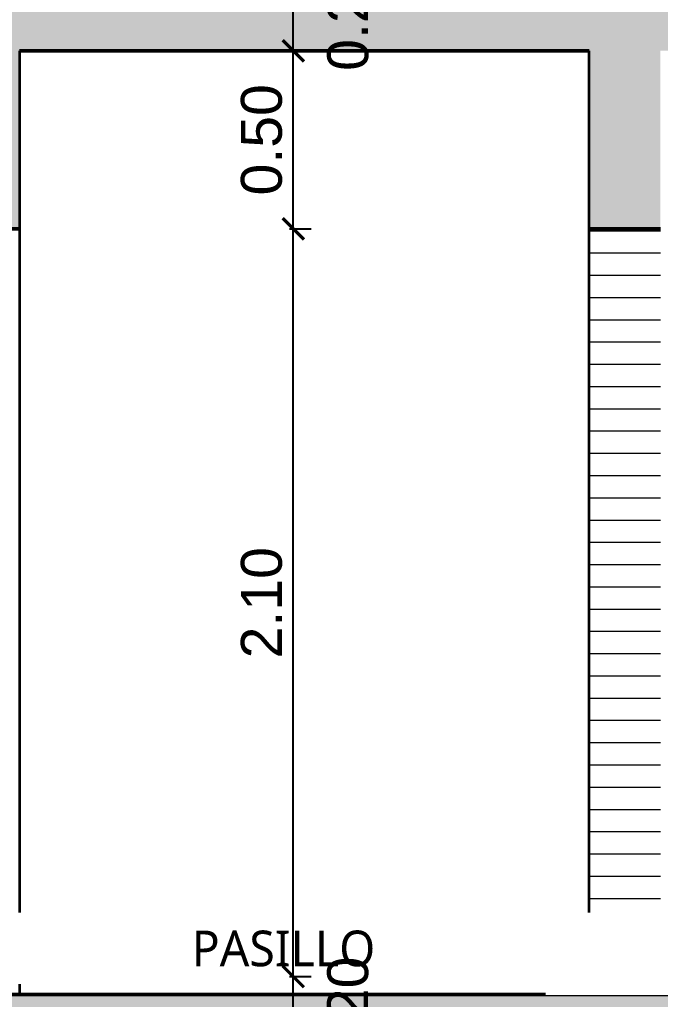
# Model space of a CAD drawing. Header units: feet. Extents: x -417 to 46, y -646 to -218.
# Drawn here: x -89.482 to -87.682, y -606.919 to -604.167 of the extents above; entities that cross this region are included whole.
import ezdxf

# ---------------------------------------------------------------- set-up
doc = ezdxf.new("R2010")
doc.units = ezdxf.units.FT
doc.header["$MEASUREMENT"] = 0
for name, color, linetype, lineweight in [('A-WALL', 4, 'Continuous', 25), ('DIM-COTAS', 1, 'Continuous', 5), ('MB', 2, 'Continuous', 20), ('muros', 4, 'Continuous', 50), ('Piso', 8, 'Continuous', 9), ('TXT', 2, 'Continuous', 9)]:
    doc.layers.add(name, color=color, linetype=linetype, lineweight=lineweight)
doc.layers.add('DIM', color=10, linetype='Continuous')
doc.styles.add('ads', font='trebuc.ttf', dxfattribs={"height": 0.14})
doc.styles.get("Standard").update_dxf_attribs({"font": 'arial.ttf', "height": 0.115})
doc.dimstyles.new('KEILY', dxfattribs={"dimtxt": 0.115, "dimasz": 0.06, "dimexe": 0.05, "dimexo": 0.2, "dimgap": 0.03, "dimtad": 1, "dimzin": 1, "dimdsep": 46, "dimtxsty": 'Standard', "dimblk": 'ARCHTICK', "dimcen": 2.5, "dimdle": 0.03, "dimclrd": 256, "dimclre": 256, "dimclrt": 7, "dimadec": 0, "dimazin": 0, "dimtfac": 1, "dimtmove": 2, "dimatfit": 3, "dimfxl": 0.2, "dimfxlon": 1, "dimtolj": 1, "dimtzin": 1, "dimarcsym": 0})

# ---------------------------------------------------------------- blocks, each defined once
blk = doc.blocks.new('_ArchTick')
at = {"layer": 'DIM-COTAS', "color": 0, "const_width": 0.15}
blk.add_lwpolyline([(-0.5, -0.5), (0.5, 0.5)], dxfattribs=at)
blk = doc.blocks.new('*D2922')
at = {"layer": 'Defpoints', "color": 0, "transparency": 16777216}
for p in [(-88.7149, -606.8551), (-88.7132, -606.8551), (-88.7089, -607.0551)]:
    blk.add_point(p, dxfattribs=at)
at = {"layer": 'DIM', "lineweight": -2, "transparency": 16777216}
for p, q in [((-88.7132, -607.0851), (-88.7132, -606.8251)), ((-88.7132, -606.8551), (-88.6632, -606.8551)), ((-88.7132, -607.0551), (-88.7632, -607.0551))]:
    blk.add_line(p, q, dxfattribs=at)
at = {"layer": 'DIM', "lineweight": -2, "transparency": 16777216, "xscale": 0.06, "yscale": 0.06, "zscale": 0.06}
for p, rotation in [((-88.7132, -606.8551), 90), ((-88.7132, -607.0551), 270)]:
    blk.add_blockref('_ArchTick', p, dxfattribs=dict(at, rotation=rotation))
at = {"layer": 'DIM', "color": 7, "transparency": 16777216, "insert": (-88.5595, -606.9551), "char_height": 0.115, "attachment_point": 5, "rotation": 90}
blk.add_mtext('\\A1;0.20', dxfattribs=at)
blk = doc.blocks.new('*D2923')
at = {"layer": 'Defpoints', "color": 0, "transparency": 16777216}
for p in [(-88.9235, -604.7551), (-88.7132, -604.7551), (-88.9235, -606.8551)]:
    blk.add_point(p, dxfattribs=at)
at = {"layer": 'DIM', "lineweight": -2, "transparency": 16777216}
for p, q in [((-88.7132, -606.8851), (-88.7132, -604.7251)), ((-88.7235, -604.7551), (-88.6632, -604.7551)), ((-88.7235, -606.8551), (-88.6632, -606.8551))]:
    blk.add_line(p, q, dxfattribs=at)
at = {"layer": 'DIM', "lineweight": -2, "transparency": 16777216, "xscale": 0.06, "yscale": 0.06, "zscale": 0.06}
for p, rotation in [((-88.7132, -604.7551), 90), ((-88.7132, -606.8551), 270)]:
    blk.add_blockref('_ArchTick', p, dxfattribs=dict(at, rotation=rotation))
at = {"layer": 'DIM', "color": 7, "transparency": 16777216, "insert": (-88.8019, -605.8051), "char_height": 0.115, "attachment_point": 5, "rotation": 90}
blk.add_mtext('\\A1;2.10', dxfattribs=at)
blk = doc.blocks.new('*D2924')
at = {"layer": 'Defpoints', "color": 0, "transparency": 16777216}
for p in [(-88.7132, -604.2551), (-88.7089, -604.2551), (-88.9235, -604.7551)]:
    blk.add_point(p, dxfattribs=at)
at = {"layer": 'DIM', "lineweight": -2, "transparency": 16777216}
for p, q in [((-88.7132, -604.7851), (-88.7132, -604.2251)), ((-88.7132, -604.2551), (-88.7632, -604.2551)), ((-88.7235, -604.7551), (-88.6632, -604.7551))]:
    blk.add_line(p, q, dxfattribs=at)
at = {"layer": 'DIM', "lineweight": -2, "transparency": 16777216, "xscale": 0.06, "yscale": 0.06, "zscale": 0.06}
for p, rotation in [((-88.7132, -604.2551), 90), ((-88.7132, -604.7551), 270)]:
    blk.add_blockref('_ArchTick', p, dxfattribs=dict(at, rotation=rotation))
at = {"layer": 'DIM', "color": 7, "transparency": 16777216, "insert": (-88.8019, -604.5051), "char_height": 0.115, "attachment_point": 5, "rotation": 90}
blk.add_mtext('\\A1;0.50', dxfattribs=at)
blk = doc.blocks.new('*D2925')
at = {"layer": 'Defpoints', "color": 0, "transparency": 16777216}
for p in [(-88.7149, -604.0551), (-88.7132, -604.0551), (-88.7089, -604.2551)]:
    blk.add_point(p, dxfattribs=at)
at = {"layer": 'DIM', "lineweight": -2, "transparency": 16777216}
for p, q in [((-88.7132, -604.2851), (-88.7132, -604.0251)), ((-88.7132, -604.0551), (-88.6632, -604.0551)), ((-88.7132, -604.2551), (-88.7632, -604.2551))]:
    blk.add_line(p, q, dxfattribs=at)
at = {"layer": 'DIM', "lineweight": -2, "transparency": 16777216, "xscale": 0.06, "yscale": 0.06, "zscale": 0.06}
for p, rotation in [((-88.7132, -604.0551), 90), ((-88.7132, -604.2551), 270)]:
    blk.add_blockref('_ArchTick', p, dxfattribs=dict(at, rotation=rotation))
at = {"layer": 'DIM', "color": 7, "transparency": 16777216, "insert": (-88.5595, -604.1551), "char_height": 0.115, "attachment_point": 5, "rotation": 90}
blk.add_mtext('\\A1;0.20', dxfattribs=at)

msp = doc.modelspace()

# ---------------------------------------------------------------- hatches: boundary and pattern name
at = {"layer": 'Piso'}
h = msp.add_hatch(dxfattribs=at)
h.set_pattern_fill('AR-CONC', color=256, scale=0.02)
h.set_pattern_definition([(50, (23.91135, -591.41036), (0.14345204, -0.01255043), [0.015, -0.165]), (355, (23.91135, -591.41036), (-0.02775027, 0.15043843), [0.012, -0.132]), (100.45144, (23.9233, -591.4114), (0.11570177, 0.137888), [0.01274804, -0.14022842]), (46.1842, (23.91135, -591.37036), (0.21344827, -0.03310386), [0.0225, -0.2475]), (96.63564, (23.92913, -591.37312), (0.1869324, 0.19482372), [0.01912207, -0.21034275]), (351.18416, (23.91135, -591.37036), (0.1869324, 0.1948237), [0.018, -0.198]), (21, (23.93135, -591.38036), (0.11938141, -0.08052378), [0.015, -0.165]), (326, (23.93135, -591.38036), (0.04866307, 0.14503), [0.012, -0.132]), (71.45144, (23.9413, -591.38707), (0.16804448, 0.06450623), [0.01274804, -0.14022842]), (37.5, (23.911347, -591.410356), (0.00243197, 0.06657877), [0, -0.1304, 0, -0.134, 0, -0.1325]), (7.5, (23.91135, -591.41036), (0.052613907, 0.078882342), [0, -0.0764, 0, -0.1274, 0, -0.0505]), (327.5, (23.866747, -591.410356), (0.106764487, -0.004510974), [0, -0.05, 0, -0.156, 0, -0.207]), (317.5, (23.84675, -591.41036), (0.116637234, 0.020021), [0, -0.065, 0, -0.1036, 0, -0.147])])
h.paths.add_polyline_path([(-93.7819, -604.7551), (-93.7819, -604.1051), (-71.9819, -604.1051), (-71.9819, -604.7551), (-72.1819, -604.7551), (-72.1819, -604.2551), (-74.1419, -604.2551), (-74.1419, -604.7551), (-74.2919, -604.7551), (-74.2919, -604.2551), (-76.0819, -604.2551), (-76.0819, -604.7551), (-76.2819, -604.7551), (-76.2819, -604.2551), (-77.8819, -604.2551), (-77.8819, -604.7551), (-78.0819, -604.7551), (-78.0819, -604.2551), (-82.7819, -604.2551), (-82.7819, -604.7551), (-82.9819, -604.7551), (-82.9819, -604.2551), (-87.6819, -604.2551), (-87.6819, -604.7551), (-87.8819, -604.7551), (-87.8819, -604.2551), (-89.4819, -604.2551), (-89.4819, -604.7551), (-89.6819, -604.7551), (-89.6819, -604.2551), (-91.4719, -604.2551), (-91.4719, -604.7551), (-91.6219, -604.7551), (-91.6219, -604.2551), (-93.5819, -604.2551), (-93.5819, -604.7551)])
h = msp.add_hatch(dxfattribs=at)
h.set_pattern_fill('ANSI31', color=256, scale=0.5, angle=135)
h.set_pattern_definition([(180, (29.811347, -597.010356), (-7e-18, -0.0625), [])])
h.paths.add_polyline_path([(-87.6819, -604.7551), (-87.8819, -604.7551), (-87.8819, -606.9051), (-87.6819, -606.9051)])
h = msp.add_hatch(dxfattribs=at)
h.set_pattern_fill('AR-CONC', color=256, scale=0.02)
h.set_pattern_definition([(50, (23.91135, -594.21036), (0.14345204, -0.01255043), [0.015, -0.165]), (355, (23.91135, -594.21036), (-0.02775027, 0.15043843), [0.012, -0.132]), (100.45144, (23.9233, -594.2114), (0.11570177, 0.137888), [0.01274804, -0.14022842]), (46.1842, (23.91135, -594.17036), (0.21344827, -0.03310386), [0.0225, -0.2475]), (96.63564, (23.92913, -594.17312), (0.1869324, 0.19482372), [0.01912207, -0.21034275]), (351.18416, (23.91135, -594.17036), (0.1869324, 0.1948237), [0.018, -0.198]), (21, (23.93135, -594.18036), (0.11938141, -0.08052378), [0.015, -0.165]), (326, (23.93135, -594.18036), (0.04866307, 0.14503), [0.012, -0.132]), (71.45144, (23.9413, -594.18707), (0.16804448, 0.06450623), [0.01274804, -0.14022842]), (37.5, (23.911347, -594.210356), (0.00243197, 0.06657877), [0, -0.1304, 0, -0.134, 0, -0.1325]), (7.5, (23.91135, -594.21036), (0.052613907, 0.078882342), [0, -0.0764, 0, -0.1274, 0, -0.0505]), (327.5, (23.866747, -594.210356), (0.106764487, -0.004510974), [0, -0.05, 0, -0.156, 0, -0.207]), (317.5, (23.84675, -594.21036), (0.116637234, 0.020021), [0, -0.065, 0, -0.1036, 0, -0.147])])
h.paths.add_polyline_path([(-93.7819, -607.5551), (-93.7819, -606.9051), (-71.9819, -606.9051), (-71.9819, -607.5551), (-72.1819, -607.5551), (-72.1819, -607.0551), (-74.1419, -607.0551), (-74.1419, -607.5551), (-74.2919, -607.5551), (-74.2919, -607.0551), (-76.0819, -607.0551), (-76.0819, -607.5551), (-76.2819, -607.5551), (-76.2819, -607.0551), (-77.8819, -607.0551), (-77.8819, -607.5551), (-78.0819, -607.5551), (-78.0819, -607.0551), (-82.7819, -607.0551), (-82.7819, -607.5551), (-82.9819, -607.5551), (-82.9819, -607.0551), (-87.6819, -607.0551), (-87.6819, -607.5551), (-87.8819, -607.5551), (-87.8819, -607.0551), (-89.4819, -607.0551), (-89.4819, -607.5551), (-89.6819, -607.5551), (-89.6819, -607.0551), (-91.4719, -607.0551), (-91.4719, -607.5551), (-91.6219, -607.5551), (-91.6219, -607.0551), (-93.5819, -607.0551), (-93.5819, -607.5551)])

# ---------------------------------------------------------------- linework, layer by layer
msp.add_line((-89.4819, -604.2551), (-87.8819, -604.2551))
at = {"layer": 'A-WALL', "lineweight": 35, "extrusion": (2.36659e-12, -8.94772e-16, -1)}
for p, q in [((-89.4819, -604.2551), (-89.4819, -606.9051)), ((-87.8819, -606.9051), (-87.8819, -604.2551))]:
    msp.add_line(p, q, dxfattribs=at)
at = {"layer": 'MB'}
for p, q in [((-89.4819, -606.8551), (-87.8819, -606.8551)), ((-89.4819, -606.9051), (-87.8819, -606.9051))]:
    msp.add_line(p, q, dxfattribs=at)
at = {"layer": 'muros'}
for p, q in [((-89.4819, -604.2551), (-87.8819, -604.2551)), ((-89.4819, -604.2551), (-87.8819, -604.2551)), ((-89.4819, -604.2551), (-87.8819, -604.2551)), ((-89.4819, -604.7551), (-89.6819, -604.7551)), ((-87.6819, -604.7551), (-87.8819, -604.7551)), ((-93.7819, -606.9051), (-71.9819, -606.9051))]:
    msp.add_line(p, q, dxfattribs=at)

# ---------------------------------------------------------------- dimensions: what is measured, and where the dimension line sits
at = {"layer": 'DIM'}
for base, p1, p2, picture, middle in [((-88.7132, -604.0551), (-88.7089, -604.2551), (-88.7149, -604.0551), '*D2925', (-88.5595, -604.1551)), ((-88.7132, -604.2551), (-88.9235, -604.7551), (-88.7089, -604.2551), '*D2924', (-88.8019, -604.5051))]:
    dim = msp.add_linear_dim(base=base, p1=p1, p2=p2, angle=90, dimstyle='KEILY', dxfattribs=at)
    dim.commit()
    dim.dimension.update_dxf_attribs({"geometry": picture, "text_midpoint": middle})

# ---------------------------------------------------------------- next in the draw order: texts
at = {"layer": 'TXT', "insert": (-88.7406, -606.7259), "char_height": 0.1, "width": 2.688, "attachment_point": 2, "style": 'ads', "bg_fill": 2}
msp.add_mtext('PASILLO', dxfattribs=at)

# ---------------------------------------------------------------- next in the draw order: texts
at = {"layer": 'TXT', "insert": (-86.61, -606.757), "char_height": 0.1, "width": 2.688, "attachment_point": 2, "style": 'ads', "bg_fill": 2}
msp.add_mtext('SALA / COMEDOR', dxfattribs=at)

# ---------------------------------------------------------------- next in the draw order: dimensions: what is measured, and where the dimension line sits
at = {"layer": 'DIM'}
for base, p1, p2, picture, middle in [((-88.7132, -604.7551), (-88.9235, -606.8551), (-88.9235, -604.7551), '*D2923', (-88.8019, -605.8051)), ((-88.7132, -606.8551), (-88.7089, -607.0551), (-88.7149, -606.8551), '*D2922', (-88.5595, -606.9551))]:
    dim = msp.add_linear_dim(base=base, p1=p1, p2=p2, angle=90, dimstyle='KEILY', dxfattribs=at)
    dim.commit()
    dim.dimension.update_dxf_attribs({"geometry": picture, "text_midpoint": middle})

doc.saveas('drawing.dxf')
